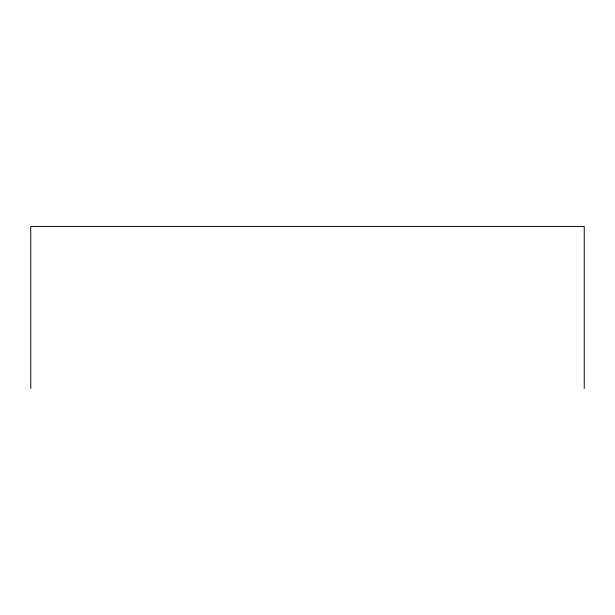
<?xml version="1.0" encoding="UTF-8"?>
<svg xmlns="http://www.w3.org/2000/svg" width="615" height="615" viewBox="0 0 615 615"><rect width="100%" height="100%" fill="white"/><g stroke="black" fill="none" stroke-linecap="round" stroke-linejoin="round"><path stroke-width="0.92" d="M584.25 388.48L584.25 226.52L30.75 226.52L30.75 388.48"/></g></svg>
